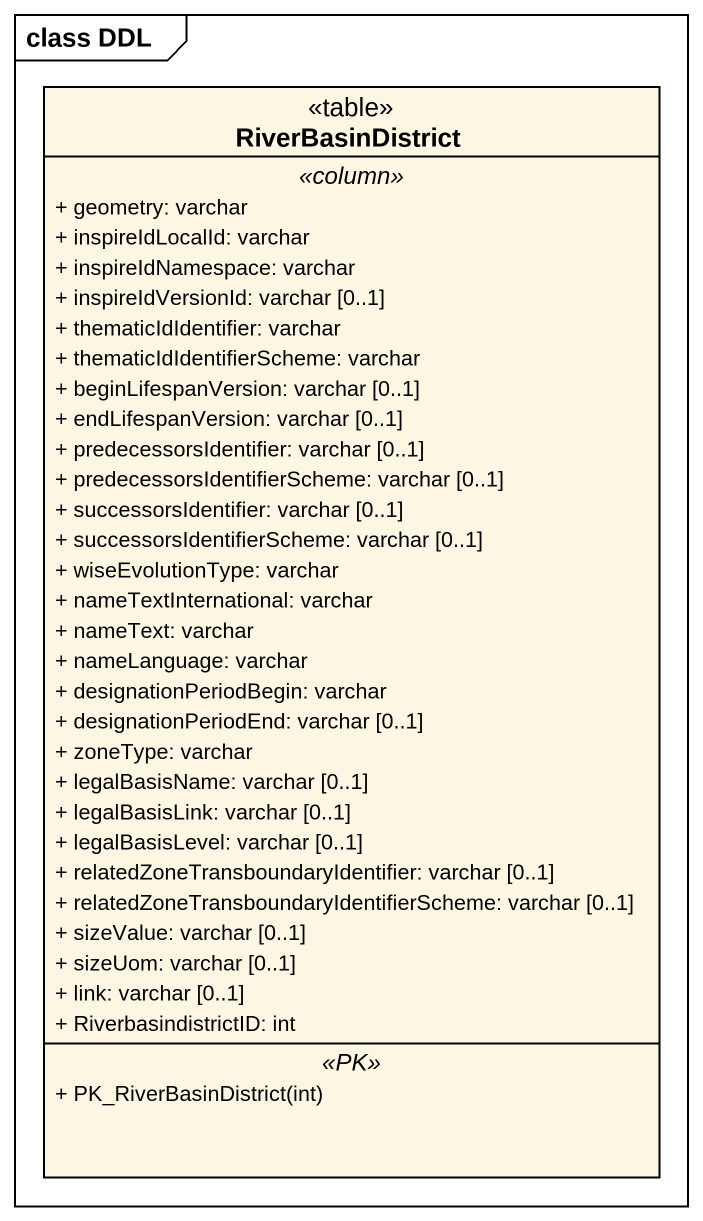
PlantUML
@startuml
mainframe class DDL
hide circle
hide empty members
skinparam classAttributeIconSize 0
class RiverBasinDistrict <<table>> {
  .. <<column>> ..
  + geometry: varchar
  + inspireIdLocalId: varchar
  + inspireIdNamespace: varchar
  + inspireIdVersionId: varchar [0..1]
  + thematicIdIdentifier: varchar
  + thematicIdIdentifierScheme: varchar
  + beginLifespanVersion: varchar [0..1]
  + endLifespanVersion: varchar [0..1]
  + predecessorsIdentifier: varchar [0..1]
  + predecessorsIdentifierScheme: varchar [0..1]
  + successorsIdentifier: varchar [0..1]
  + successorsIdentifierScheme: varchar [0..1]
  + wiseEvolutionType: varchar
  + nameTextInternational: varchar
  + nameText: varchar
  + nameLanguage: varchar
  + designationPeriodBegin: varchar
  + designationPeriodEnd: varchar [0..1]
  + zoneType: varchar
  + legalBasisName: varchar [0..1]
  + legalBasisLink: varchar [0..1]
  + legalBasisLevel: varchar [0..1]
  + relatedZoneTransboundaryIdentifier: varchar [0..1]
  + relatedZoneTransboundaryIdentifierScheme: varchar [0..1]
  + sizeValue: varchar [0..1]
  + sizeUom: varchar [0..1]
  + link: varchar [0..1]
  + RiverbasindistrictID: int
  .. <<PK>> ..
  + PK_RiverBasinDistrict(int)
}
@enduml
